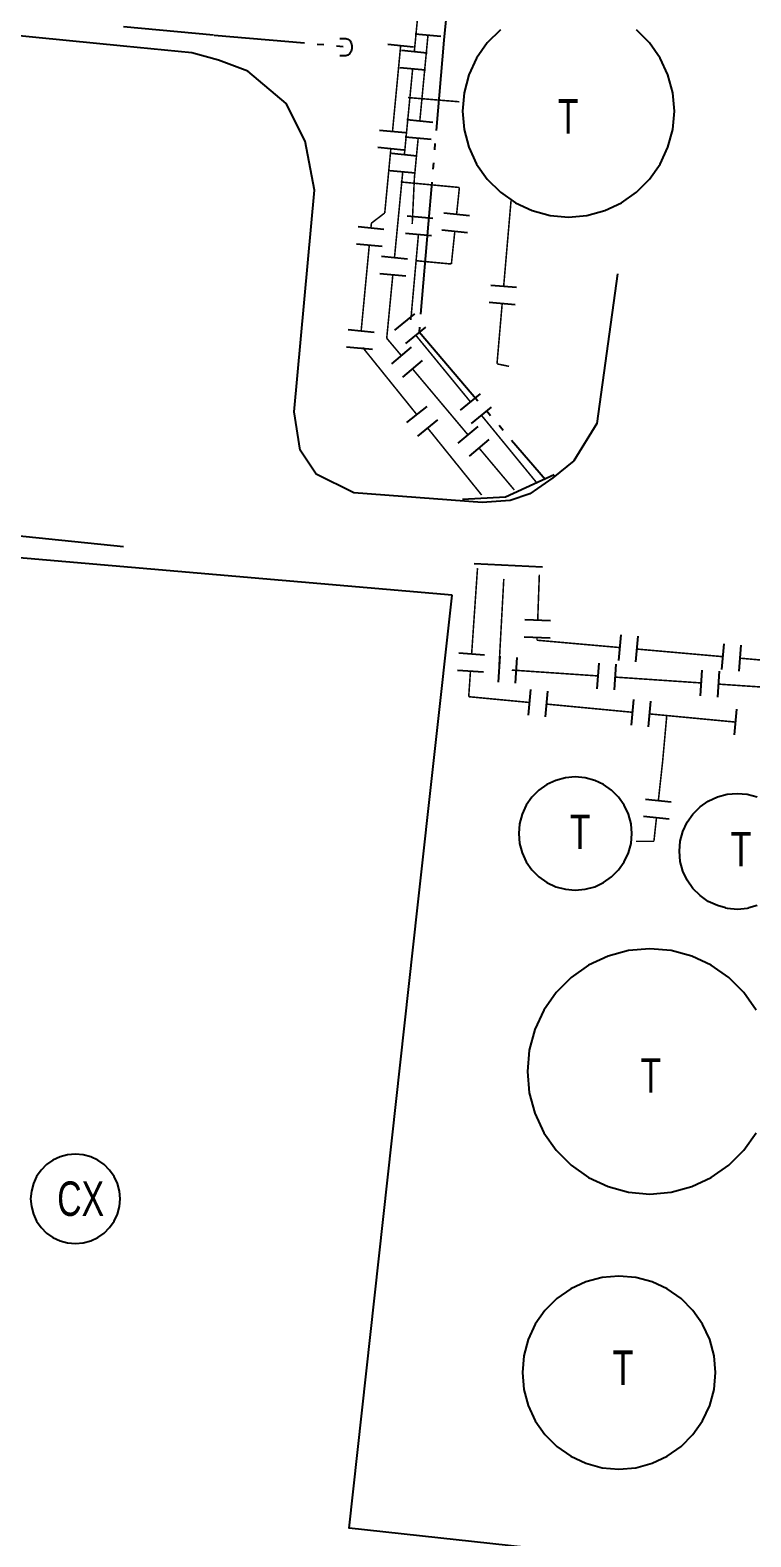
# Model space of a CAD drawing. Extents: x 200604 to 201918, y 4843538 to 4845237.
# Drawn here: x 201148.4 to 201232, y 4844431.9 to 4844606.7 of the extents above; entities that cross this region are included whole.
import ezdxf

# ---------------------------------------------------------------- set-up
doc = ezdxf.new("R2010")
doc.units = 0
doc.header["$LTSCALE"] = 1.5
doc.header["$MEASUREMENT"] = 0
doc.linetypes.add('TRACO_05', pattern=[11, 7, -1, 0.5, -1, 0.5, -1])
for name, color, linetype in [('CD_MALHA_LOTES', 7, 'CONTINUOUS'), ('HD-ADUTORAS', 170, 'CONTINUOUS'), ('HD-RESERV-ETA', 7, 'CONTINUOUS'), ('HD-TANQUE-PC', 170, 'CONTINUOUS'), ('HD-TXT-ETA', 7, 'CONTINUOUS'), ('HD-VALAS-DRENOS', 170, 'CONTINUOUS'), ('SV-BUEIRO-VALA', 7, 'CONTINUOUS'), ('SV-PONTE-BUEIRO', 251, 'CONTINUOUS'), ('SV-RUA-PAVIM', 7, 'CONTINUOUS')]:
    doc.layers.add(name, color=color, linetype=linetype)
doc.styles.add('ARIAL', font='ARIAL.SHX')

# ---------------------------------------------------------------- blocks, each defined once
blk = doc.blocks.new('COD120', base_point=(200983.71, 4844720.5))
at = {"layer": 'SV-BUEIRO-VALA'}
blk.add_lwpolyline([(200982.71, 4844719.1), (200982.71, 4844719.683333), (200982.71, 4844719.770833), (200982.793333, 4844720.004167), (200982.96, 4844720.266667), (200983.21, 4844720.4125), (200983.543333, 4844720.5), (200983.876667, 4844720.5), (200984.21, 4844720.4125), (200984.46, 4844720.266667), (200984.626667, 4844720.004167), (200984.71, 4844719.770833), (200984.71, 4844719.683333), (200984.71, 4844719.1)], dxfattribs=at)

msp = doc.modelspace()

# ---------------------------------------------------------------- linework, layer by layer
at = {"layer": 'CD_MALHA_LOTES', "linetype": 'Continuous', "flags": 128}
for points in [[(201197.37, 4844541.11), (200966.55, 4844561.021025)], [(201193.36, 4844504.84), (201197.37, 4844541.11)], [(201522.63, 4844504.84), (201518.55, 4844458.87), (201456.91, 4844465.77), (201451.89, 4844421.49), (201366.17, 4844428.61), (201364.3, 4844414.73), (201237.18, 4844427.26), (201185.41, 4844432.87), (201193.36, 4844504.84)]]:
    msp.add_lwpolyline(points, dxfattribs=at)
at = {"layer": 'HD-ADUTORAS', "const_width": 0.18}
for points in [[(201193.936073, 4844614.095707), (201192.977907, 4844604.141717)], [(201193.61824, 4844596.135642), (201194.566455, 4844606.090585)], [(201191.393423, 4844604.83359), (201190.446672, 4844594.878508)], [(201192.786274, 4844602.150919), (201191.828107, 4844592.196929)], [(201193.226813, 4844598.759693), (201192.25, 4844598.84)], [(201198.21, 4844598.35), (201193.226813, 4844598.759693)], [(201190.257322, 4844592.887491), (201189.594597, 4844585.918934)], [(201192.99, 4844589.54), (201193.428597, 4844594.144654)], [(201191.636474, 4844590.206131), (201190.678307, 4844580.252141)], [(201192.972443, 4844589.165907), (201192.99, 4844589.54)], [(201191.39, 4844589.05), (201197.363754, 4844588.489412)], [(201192.738044, 4844584.171404), (201192.972443, 4844589.165907)], [(201197.363754, 4844588.489412), (201198.21, 4844588.41)], [(201198.21, 4844588.41), (201197.881892, 4844585.277098)], [(201189.594597, 4844585.918934), (201189.55, 4844585.45)], [(201204.2, 4844586.89), (201203.342557, 4844576.926828)], [(201188, 4844584.27), (201187.94514, 4844583.691696)], [(201188.333464, 4844584.523863), (201188, 4844584.27)], [(201189.55, 4844585.45), (201188.333464, 4844584.523863)], [(201192.574105, 4844573.024996), (201193.46061, 4844582.985624)], [(201197.673572, 4844583.287977), (201197.361092, 4844580.304295)], [(201187.756259, 4844581.700635), (201186.811854, 4844571.74533)], [(201194.072617, 4844579.83094), (201193.23, 4844579.91)], [(201197.28, 4844579.53), (201194.072617, 4844579.83094)], [(201197.361092, 4844580.304295), (201197.28, 4844579.53)], [(201190.486674, 4844578.261343), (201189.815958, 4844571.29355)], [(201203.171068, 4844574.934194), (201202.570858, 4844567.959974)], [(201189.815958, 4844571.29355), (201189.78, 4844570.92)], [(201189.78, 4844570.92), (201191.469272, 4844568.911136)], [(201199.494345, 4844563.531919), (201193.156299, 4844571.266851)], [(201186.982508, 4844569.862315), (201193.258317, 4844562.076801)], [(201192.756472, 4844567.380412), (201199.192471, 4844559.726791)], [(201202.570858, 4844567.959974), (201202.57, 4844567.95)], [(201202.57, 4844567.95), (201203.53941, 4844567.749193)], [(201203.53941, 4844567.749193), (201203.97, 4844567.66)], [(201207.1, 4844554.25), (201200.761954, 4844561.984932)], [(201194.513479, 4844560.519699), (201200.789287, 4844552.734185)], [(201200.479671, 4844558.196067), (201204.341271, 4844553.603894)], [(201204.341271, 4844553.603894), (201204.58, 4844553.32)], [(201200.31, 4844544.25), (201199.627491, 4844534.273318)], [(201203.36, 4844543.01), (201202.81691, 4844533.024758)], [(201207.293228, 4844538.232714), (201207.470748, 4844543.229561)], [(201207.470748, 4844543.229561), (201207.48, 4844543.49)], [(201207.21, 4844535.89), (201207.22222, 4844536.233975)], [(201207.86326, 4844535.832243), (201207.21, 4844535.89)], [(201216.828288, 4844535.039603), (201207.86326, 4844535.832243)], [(201228.781658, 4844533.98275), (201218.820516, 4844534.863461)], [(201240.735028, 4844532.925897), (201230.773886, 4844533.806608)], [(201199.490989, 4844532.277982), (201199.354487, 4844530.282645)], [(201204.291049, 4844532.428006), (201214.268044, 4844531.750081)], [(201216.263443, 4844531.614496), (201226.240437, 4844530.936572)], [(201199.354487, 4844530.282645), (201199.29, 4844529.34)], [(201228.235836, 4844530.800987), (201233.224333, 4844530.462025)], [(201199.29, 4844529.34), (201206.313414, 4844528.671552)], [(201208.304416, 4844528.482059), (201218.259431, 4844527.534598)], [(201220.250434, 4844527.345106), (201230.205449, 4844526.397644)], [(201222.27, 4844527.22), (201221.819807, 4844522.240309)], [(201221.78, 4844521.8), (201221.284738, 4844517.269092)], [(201221.819807, 4844522.240309), (201221.78, 4844521.8)], [(201221.067418, 4844515.280934), (201220.850098, 4844513.292776)], [(201219.507141, 4844512.56), (201218.71, 4844512.56)], [(201220.77, 4844512.56), (201219.507141, 4844512.56)], [(201220.850098, 4844513.292776), (201220.77, 4844512.56)]]:
    msp.add_lwpolyline(points, dxfattribs=at)
at = {"layer": 'HD-ADUTORAS'}
for points in [[(201193.073214, 4844606.232818), (201196.059697, 4844605.948353)], [(201192.886685, 4844604.691577), (201189.90016, 4844604.975603)], [(201194.471005, 4844603.997992), (201191.484808, 4844604.285442)], [(201194.279372, 4844602.007194), (201191.293175, 4844602.294644)], [(201191.939934, 4844594.736495), (201188.95341, 4844595.02052)], [(201192.124998, 4844596.277875), (201195.111481, 4844595.99341)], [(201191.750584, 4844592.745479), (201188.76406, 4844593.029504)], [(201191.935355, 4844594.286886), (201194.921838, 4844594.002421)], [(201193.321206, 4844592.053204), (201190.335009, 4844592.340654)], [(201193.129572, 4844590.062406), (201190.143375, 4844590.349856)], [(201192.143816, 4844585.110725), (201195.132005, 4844584.844774)], [(201199.373733, 4844585.120858), (201196.390051, 4844585.433338)], [(201189.438435, 4844583.550035), (201186.451844, 4844583.833357)], [(201191.966515, 4844583.118599), (201194.954704, 4844582.852648)], [(201199.165413, 4844583.131737), (201196.181731, 4844583.444217)], [(201189.249554, 4844581.558974), (201186.262963, 4844581.842296)], [(201192.171406, 4844580.108416), (201189.185209, 4844580.395866)], [(201191.979773, 4844578.117618), (201188.993576, 4844578.405068)], [(201204.837033, 4844576.798212), (201201.848081, 4844577.055445)], [(201190.72845, 4844571.86313), (201193.04893, 4844573.764544)], [(201204.665544, 4844574.805577), (201201.676593, 4844575.06281)], [(201188.305149, 4844571.603669), (201185.318558, 4844571.886991)], [(201191.996059, 4844570.316144), (201194.316539, 4844572.217558)], [(201188.116269, 4844569.612608), (201185.129677, 4844569.89593)], [(201192.617315, 4844569.876536), (201190.321229, 4844567.945736)], [(201193.904515, 4844568.345812), (201191.608429, 4844566.415012)], [(201198.334105, 4844562.581212), (201200.654585, 4844564.482625)], [(201194.426144, 4844563.018173), (201192.09049, 4844561.13543)], [(201195.681306, 4844561.46107), (201193.345651, 4844559.578327)], [(201199.601714, 4844561.034225), (201201.922194, 4844562.935639)], [(201200.340514, 4844560.692191), (201198.044428, 4844558.761391)], [(201201.627714, 4844559.161467), (201199.331628, 4844557.230667)], [(201205.794174, 4844538.28597), (201208.792282, 4844538.179458)], [(201205.723166, 4844536.287231), (201208.721274, 4844536.180719)], [(201216.696181, 4844533.545432), (201216.960394, 4844536.533775)], [(201218.688409, 4844533.36929), (201218.952623, 4844536.357633)], [(201228.649551, 4844532.488579), (201228.913765, 4844535.476922)], [(201230.64178, 4844532.312437), (201230.905993, 4844535.300779)], [(201201.123993, 4844534.170942), (201198.130988, 4844534.375695)], [(201202.891689, 4844534.026549), (201202.688311, 4844531.033451)], [(201204.887088, 4844533.890964), (201204.68371, 4844530.897866)], [(201200.987491, 4844532.175605), (201197.994486, 4844532.380358)], [(201214.369732, 4844533.24663), (201214.166355, 4844530.253532)], [(201216.365131, 4844533.111045), (201216.161754, 4844530.117947)], [(201226.342126, 4844532.433121), (201226.138748, 4844529.440023)], [(201228.337525, 4844532.297536), (201228.134147, 4844529.304438)], [(201206.455533, 4844530.164804), (201206.171294, 4844527.178299)], [(201208.446536, 4844529.975311), (201208.162297, 4844526.988807)], [(201218.40155, 4844529.02785), (201218.117312, 4844526.041346)], [(201220.392553, 4844528.838358), (201220.108315, 4844525.851853)], [(201230.347568, 4844527.890896), (201230.06333, 4844524.904392)], [(201222.775857, 4844517.106102), (201219.79362, 4844517.432082)], [(201222.558537, 4844515.117944), (201219.5763, 4844515.443924)]]:
    msp.add_lwpolyline(points, dxfattribs=at)
at = {"layer": 'HD-RESERV-ETA', "linetype": 'Continuous'}
msp.add_polyline3d([(201153.67, 4844476.27, 8.48), (201152.77, 4844476.2, 8.48), (201151.89, 4844475.96, 8.48), (201151.07, 4844475.58, 8.48), (201150.33, 4844475.06, 8.48), (201149.69, 4844474.42, 8.48), (201149.17, 4844473.68, 8.48), (201148.79, 4844472.86, 8.48), (201148.56, 4844471.99, 8.48), (201148.48, 4844471.09, 8.48), (201148.56, 4844470.19, 8.48), (201148.79, 4844469.31, 8.48), (201149.17, 4844468.49, 8.48), (201149.69, 4844467.75, 8.48), (201150.33, 4844467.11, 8.48), (201151.07, 4844466.6, 8.48), (201151.89, 4844466.21, 8.48), (201152.77, 4844465.98, 8.48), (201153.67, 4844465.9, 8.48), (201154.57, 4844465.98, 8.48), (201155.44, 4844466.21, 8.48), (201156.26, 4844466.6, 8.48), (201157, 4844467.11, 8.48), (201157.64, 4844467.75, 8.48), (201158.16, 4844468.49, 8.48), (201158.54, 4844469.31, 8.48), (201158.77, 4844470.19, 8.48), (201158.85, 4844471.09, 8.48), (201158.77, 4844471.99, 8.48), (201158.54, 4844472.86, 8.48), (201158.16, 4844473.68, 8.48), (201157.64, 4844474.42, 8.48), (201157, 4844475.06, 8.48), (201156.26, 4844475.58, 8.48), (201155.44, 4844475.96, 8.48), (201154.57, 4844476.2, 8.48)], close=True, dxfattribs=at)
at = {"layer": 'HD-TANQUE-PC', "linetype": 'Continuous'}
for points in [[(201202.96, 4844606.68, 8.54), (201201.44, 4844605.17, 8.54), (201200.21, 4844603.41, 8.54), (201199.31, 4844601.47, 8.54), (201198.76, 4844599.4, 8.54), (201198.57, 4844597.27, 8.54), (201198.76, 4844595.14, 8.54), (201199.31, 4844593.07, 8.54), (201200.21, 4844591.13, 8.54), (201201.44, 4844589.37, 8.54), (201202.96, 4844587.86, 8.54), (201204.71, 4844586.63, 8.54), (201206.65, 4844585.72, 8.54), (201208.72, 4844585.17, 8.54), (201210.86, 4844584.98, 8.54), (201212.99, 4844585.17, 8.54), (201215.06, 4844585.72, 8.54), (201217, 4844586.63, 8.54), (201218.76, 4844587.86, 8.54), (201220.27, 4844589.37, 8.54), (201221.5, 4844591.13, 8.54), (201222.4, 4844593.07, 8.54), (201222.96, 4844595.14, 8.54), (201223.15, 4844597.27, 8.54), (201222.96, 4844599.4, 8.54), (201222.4, 4844601.47, 8.54), (201221.5, 4844603.41, 8.54), (201220.27, 4844605.17, 8.54), (201218.76, 4844606.68, 8.54)], [(201229.07, 4844504.85, 6.98), (201228.14, 4844505.1, 6.98), (201227.08, 4844505.6, 6.98), (201226.12, 4844506.27, 6.98), (201225.3, 4844507.09, 6.98), (201224.63, 4844508.05, 6.98), (201224.13, 4844509.11, 6.98), (201223.83, 4844510.24, 6.98), (201223.73, 4844511.41, 6.98), (201223.83, 4844512.57, 6.98), (201224.13, 4844513.7, 6.98), (201224.63, 4844514.77, 6.98), (201225.3, 4844515.72, 6.98), (201226.12, 4844516.55, 6.98), (201227.08, 4844517.22, 6.98), (201228.14, 4844517.72, 6.98), (201229.27, 4844518.02, 6.98), (201230.44, 4844518.12, 6.98), (201231.6, 4844518.02, 6.98), (201232.73, 4844517.72, 6.98)], [(201229.07, 4844504.85, 6.98), (201229.28, 4844504.8, 6.98), (201230.45, 4844504.7, 6.98), (201231.61, 4844504.8, 6.98), (201231.78, 4844504.85, 6.98)], [(201232.73, 4844505.1, 6.98), (201231.78, 4844504.85, 6.98)], [(201232.63, 4844492.98, 21.93), (201231.21, 4844495.01, 21.93), (201229.45, 4844496.77, 21.93), (201227.42, 4844498.19, 21.93), (201225.18, 4844499.24, 21.93), (201222.78, 4844499.88, 21.93), (201220.31, 4844500.09, 21.93), (201217.84, 4844499.88, 21.93), (201215.45, 4844499.24, 21.93), (201213.2, 4844498.19, 21.93), (201211.17, 4844496.77, 21.93), (201209.42, 4844495.01, 21.93), (201208, 4844492.98, 21.93), (201206.95, 4844490.74, 21.93), (201206.31, 4844488.34, 21.93), (201206.09, 4844485.87, 21.93), (201206.31, 4844483.4, 21.93), (201206.95, 4844481.01, 21.93), (201208, 4844478.76, 21.93), (201209.42, 4844476.73, 21.93), (201211.17, 4844474.98, 21.93), (201213.2, 4844473.56, 21.93), (201215.45, 4844472.51, 21.93), (201217.84, 4844471.87, 21.93), (201220.31, 4844471.65, 21.93), (201222.78, 4844471.87, 21.93), (201225.18, 4844472.51, 21.93), (201227.42, 4844473.56, 21.93), (201229.45, 4844474.98, 21.93), (201231.21, 4844476.73, 21.93), (201232.63, 4844478.76, 21.93)]]:
    msp.add_polyline3d(points, dxfattribs=at)
for points in [[(201211.65, 4844520.03, 6.98), (201210.51, 4844519.93, 6.98), (201209.41, 4844519.63, 6.98), (201208.37, 4844519.15, 6.98), (201207.43, 4844518.49, 6.98), (201206.62, 4844517.68, 6.98), (201205.97, 4844516.74, 6.98), (201205.48, 4844515.71, 6.98), (201205.19, 4844514.6, 6.98), (201205.09, 4844513.46, 6.98), (201205.19, 4844512.32, 6.98), (201205.48, 4844511.22, 6.98), (201205.97, 4844510.18, 6.98), (201206.62, 4844509.24, 6.98), (201207.43, 4844508.43, 6.98), (201208.37, 4844507.78, 6.98), (201209.41, 4844507.29, 6.98), (201210.51, 4844507, 6.98), (201211.65, 4844506.9, 6.98), (201212.79, 4844507, 6.98), (201213.9, 4844507.29, 6.98), (201214.93, 4844507.78, 6.98), (201215.87, 4844508.43, 6.98), (201216.68, 4844509.24, 6.98), (201217.34, 4844510.18, 6.98), (201217.82, 4844511.22, 6.98), (201218.12, 4844512.32, 6.98), (201218.21, 4844513.46, 6.98), (201218.12, 4844514.6, 6.98), (201217.82, 4844515.71, 6.98), (201217.34, 4844516.74, 6.98), (201216.68, 4844517.68, 6.98), (201215.87, 4844518.49, 6.98), (201214.93, 4844519.15, 6.98), (201213.9, 4844519.63, 6.98), (201212.79, 4844519.93, 6.98)], [(201216.72, 4844462.14, 21.93), (201214.77, 4844461.97, 21.93), (201212.89, 4844461.47, 21.93), (201211.12, 4844460.64, 21.93), (201209.52, 4844459.52, 21.93), (201208.13, 4844458.14, 21.93), (201207.01, 4844456.54, 21.93), (201206.19, 4844454.77, 21.93), (201205.68, 4844452.88, 21.93), (201205.51, 4844450.94, 21.93), (201205.68, 4844448.99, 21.93), (201206.19, 4844447.11, 21.93), (201207.01, 4844445.34, 21.93), (201208.13, 4844443.74, 21.93), (201209.52, 4844442.35, 21.93), (201211.12, 4844441.23, 21.93), (201212.89, 4844440.41, 21.93), (201214.77, 4844439.9, 21.93), (201216.72, 4844439.73, 21.93), (201218.66, 4844439.9, 21.93), (201220.55, 4844440.41, 21.93), (201222.32, 4844441.23, 21.93), (201223.92, 4844442.35, 21.93), (201225.3, 4844443.74, 21.93), (201226.42, 4844445.34, 21.93), (201227.25, 4844447.11, 21.93), (201227.75, 4844448.99, 21.93), (201227.92, 4844450.94, 21.93), (201227.75, 4844452.88, 21.93), (201227.25, 4844454.77, 21.93), (201226.42, 4844456.54, 21.93), (201225.3, 4844458.14, 21.93), (201223.92, 4844459.52, 21.93), (201222.32, 4844460.64, 21.93), (201220.55, 4844461.47, 21.93), (201218.66, 4844461.97, 21.93)]]:
    msp.add_polyline3d(points, close=True, dxfattribs=at)
at = {"layer": 'HD-VALAS-DRENOS', "linetype": 'TRACO_05'}
for points in [[(201198.93, 4844630.51, 7.11), (201196.4, 4844605.48, 7.09), (201194.58, 4844584.17, 6.65), (201193.54, 4844571.65, 6.65), (201208.19, 4844554.53, 6.71)], [(201159.23, 4844607.1, 8.9), (201169.77, 4844606.09, 8.9), (201185.75, 4844604.69, 8.78)]]:
    msp.add_polyline3d(points, dxfattribs=at)
at = {"layer": 'SV-PONTE-BUEIRO', "linetype": 'Continuous'}
for points in [[(201198.55, 4844552.27, 8.19), (201203.56, 4844552.53, 8.19), (201209.2, 4844555.13, 8.19)], [(201207.83, 4844544.36, 8.19), (201199.94, 4844544.75, 8.19)]]:
    msp.add_polyline3d(points, dxfattribs=at)
at = {"layer": 'SV-RUA-PAVIM', "linetype": 'Continuous'}
for points in [[(201159.23, 4844604.8, 8.66), (201142.38, 4844606.47, 8.66), (201108.9, 4844609.8, 8.71), (201075.51, 4844613.24, 8.73), (201038.45, 4844616.83, 8.86), (200997.98, 4844620.02, 8.97), (200961.08, 4844623.23, 9.28), (200960.32, 4844614.06, 9.24), (200958.29, 4844611.1, 9.25), (200955.09, 4844611.02, 9.25), (200953.07, 4844611.61, 9.25), (200949.05, 4844613.31, 9.19)], [(201216.56, 4844578.4, 8.2), (201214.17, 4844561.04, 8.18), (201211.5, 4844556.7, 8.18), (201209.03, 4844554.74, 8.18), (201206.36, 4844552.88, 8.18), (201204.08, 4844552.08, 8.18), (201200.86, 4844551.85, 8.18), (201185.96, 4844552.98, 8.41), (201181.59, 4844555.17, 8.41), (201179.73, 4844557.95, 8.58), (201179.04, 4844562.4, 8.74), (201181.41, 4844588.11, 8.68), (201180.31, 4844593.8, 8.69), (201178.1, 4844598.17, 8.7), (201173.67, 4844601.89, 8.7), (201170.25, 4844603.19, 8.7), (201167.16, 4844604.02, 8.7), (201159.23, 4844604.8, 8.66)], [(201033.01, 4844582.61, 9.31), (201033.74, 4844593.6, 9.31), (201035.6, 4844596, 9.3), (201037.69, 4844597.26, 9.15), (201041.03, 4844597.81, 9.2), (201081.46, 4844593.78, 9.09), (201084.13, 4844592.18, 9.13), (201085.16, 4844589.61, 9.13), (201086.27, 4844586.71, 9.14), (201087.29, 4844582.29, 9.14), (201087.16, 4844578.17, 9.19), (201085.1, 4844553.64, 8.92), (201115.9, 4844551.21, 8.73), (201159.23, 4844546.76, 8.47)]]:
    msp.add_polyline3d(points, dxfattribs=at)

# ---------------------------------------------------------------- block references
at = {"layer": 'SV-BUEIRO-VALA', "rotation": 270}
msp.add_blockref('COD120', (201185.75, 4844604.69, 9.05), dxfattribs=at)

# ---------------------------------------------------------------- texts
at = {"layer": 'HD-TANQUE-PC', "style": 'ARIAL', "width": 0.7}
for p in [(201209.64, 4844594.66, 7.07), (201211.01, 4844511.67, 7.07), (201229.68, 4844509.65, 7.07), (201219.21, 4844483.39, 7.07), (201215.99, 4844449.51, 7.07)]:
    msp.add_text('T', height=4, dxfattribs=at).set_placement(p)
at = {"layer": 'HD-TXT-ETA', "style": 'ARIAL', "width": 0.7}
msp.add_text('CX', height=4, dxfattribs=at).set_placement((201151.56, 4844469.11, 30.860001))

doc.saveas('drawing.dxf')
